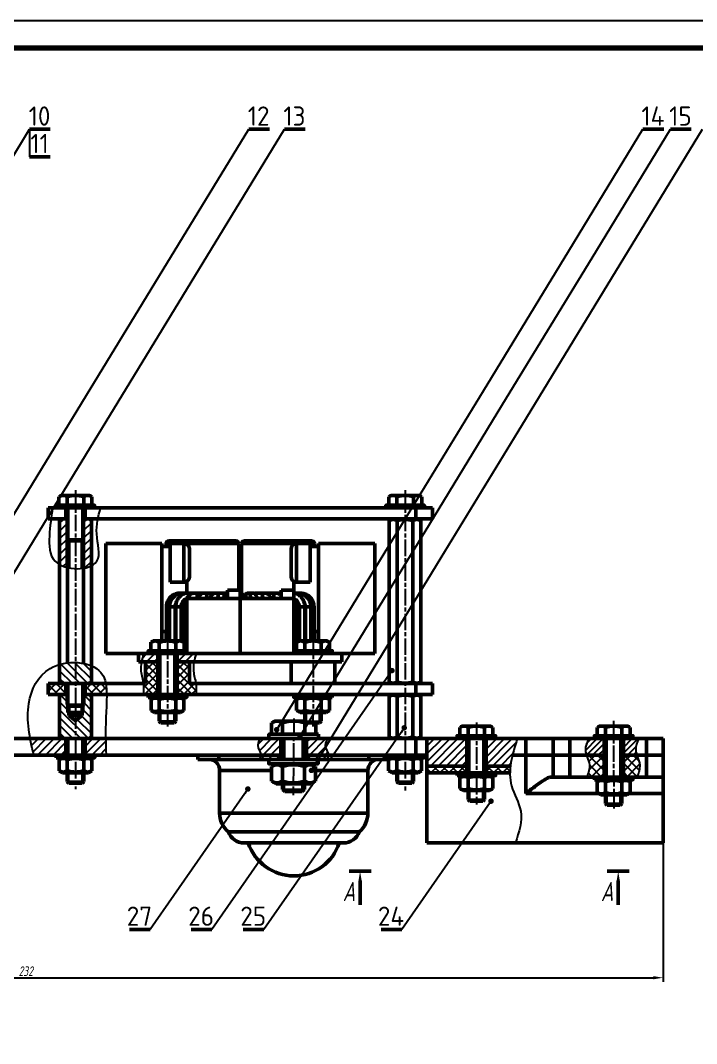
# Model space of a CAD drawing. Header units: millimetres. Extents: x -10 to 1179, y 16 to 857.
# Drawn here: x 321.8 to 568, y 484 to 856.6 of the extents above; entities that cross this region are included whole.
import ezdxf

# ---------------------------------------------------------------- set-up
doc = ezdxf.new("R2010")
doc.units = ezdxf.units.MM
doc.header["$LTSCALE"] = 0.25
doc.linetypes.add('ACAD_ISO08W100', pattern=[36, 24, -3, 6, -3])
for name, color, linetype, lineweight in [('Duong_dam', 1, 'Continuous', 50), ('Duong_manh', 5, 'Continuous', 25), ('Duong_tam', 110, 'ACAD_ISO08W100', 25), ('Khung_ten', 191, 'Continuous', 70)]:
    doc.layers.add(name, color=color, linetype=linetype, lineweight=lineweight)
doc.layers.add('Khung_bao', color=8, linetype='Continuous', lineweight=25, plot=False)
doc.styles.get("Standard").update_dxf_attribs({"font": 'tcvn+7284-2003i.ttf', "width": 0.76, "height": 3.5})
doc.styles.add('TCVN', font='tcvn+7284-2003i.ttf', dxfattribs={"height": 7})
doc.dimstyles.new('ISO-25-copy', dxfattribs={"dimtxt": 3.5, "dimasz": 3.5, "dimexe": 1.5, "dimexo": 0, "dimtad": 1, "dimtoh": 1, "dimtxsty": 'Standard', "dimcen": 5, "dimadec": 0, "dimazin": 0, "dimtfac": 1, "dimtmove": 0, "dimatfit": 3, "dimfxl": 1, "dimarcsym": 0})
pattern_1 = [(45, (1396.7345, -2222.835), (-1.4142136, 1.4142136), [])]
pattern_2 = [(135, (1396.7345, -2222.835), (-1.4142136, -1.4142136), [])]
pattern_3 = [(45, (1396.7345, -2222.835), (-1.6263456, 1.6263456), []), (135, (1396.7345, -2222.835), (-1.6263456, -1.6263456), [])]

# ---------------------------------------------------------------- blocks, each defined once
blk = doc.blocks.new('_Dot')
at = {"color": 0, "linetype": 'ByBlock', "lineweight": -2}
blk.add_line((-0.5, 0), (-1, 0), dxfattribs=at)
at = {"color": 0, "linetype": 'ByBlock', "const_width": 0.5}
blk.add_lwpolyline([(-0.25, 0, 1), (0.25, 0, 1)], format="xyb", close=True, dxfattribs=at)
blk = doc.blocks.new('*D145')
at = {"layer": 'Defpoints', "color": 0, "transparency": 16777216}
for p in [(91.66, 604.07), (555.84, 557.08), (555.84, 507.97)]:
    blk.add_point(p, dxfattribs=at)
at = {"layer": 'Duong_manh', "color": 0, "linetype": 'Continuous', "lineweight": -2, "transparency": 16777216}
for p, q in [((91.66, 604.07), (91.66, 506.47)), ((555.84, 557.08), (555.84, 506.47)), ((95.16, 507.97), (552.34, 507.97))]:
    blk.add_line(p, q, dxfattribs=at)
at = {"layer": 'Duong_manh', "color": 0, "transparency": 16777216}
for points in [[(95.16, 508.55), (95.16, 507.39), (91.66, 507.97)], [(552.34, 508.55), (552.34, 507.39), (555.84, 507.97)]]:
    blk.add_solid(points, dxfattribs=at)
at = {"layer": 'Duong_manh', "color": 0, "transparency": 16777216, "insert": (323.75, 510.35), "char_height": 3.5, "attachment_point": 5}
blk.add_mtext('{\\fTCVN 7284|b0|i1|c163|p34;232}', dxfattribs=at)

msp = doc.modelspace()

# ---------------------------------------------------------------- hatches: boundary and pattern name
at = {"layer": 'Duong_manh'}
h = msp.add_hatch(dxfattribs=at)
h.set_pattern_fill('_U', color=256, scale=2, angle=45, pattern_type=0)
h.set_pattern_definition(pattern_1)
edge = h.paths.add_edge_path()
edge.add_line((338.815, 667.655), (338.815, 675.077))
edge.add_line((338.815, 675.077), (336.075, 675.077))
edge.add_line((336.075, 675.077), (336.075, 658.455))
edge.add_spline(control_points=[(336.075, 658.455), (336.892, 657.997), (337.826, 657.643), (338.815, 657.393)], knot_values=[21.6562297, 21.6562297, 21.6562297, 21.6562297, 24.2328265, 24.2328265, 24.2328265, 24.2328265], degree=3, periodic=0)
edge.add_line((338.815, 657.393), (338.815, 667.655))
edge = h.paths.add_edge_path()
edge.add_spline(control_points=[(344.808, 657.129), (345.844, 657.301), (346.806, 657.593), (347.622, 658.005)], knot_values=[29.2846424, 29.2846424, 29.2846424, 29.2846424, 32.0323921, 32.0323921, 32.0323921, 32.0323921], degree=3, periodic=0)
edge.add_line((347.622, 658.005), (347.622, 675.077))
edge.add_line((347.622, 675.077), (344.808, 675.077))
edge.add_line((344.808, 675.077), (344.808, 667.655))
edge.add_line((344.808, 667.655), (344.808, 657.129))
h = msp.add_hatch(dxfattribs=at)
h.set_pattern_fill('_U', color=256, scale=2, angle=45, pattern_type=0)
h.set_pattern_definition(pattern_1)
edge = h.paths.add_edge_path()
edge.add_spline(control_points=[(385.037, 623.077), (385.223, 624.075), (385.487, 625.076), (385.751, 626.077)], knot_values=[0, 0, 0, 0, 3.023171, 3.023171, 3.023171, 3.023171], degree=3, periodic=0)
edge.add_line((385.751, 626.077), (378.854, 626.077))
edge.add_line((378.854, 626.077), (378.854, 623.077))
edge.add_line((378.854, 623.077), (385.037, 623.077))
edge = h.paths.add_edge_path()
edge.add_line((371.842, 626.077), (368.348, 626.077))
edge.add_line((368.348, 626.077), (366.619, 626.077))
edge.add_spline(control_points=[(366.619, 626.077), (366.355, 625.076), (366.092, 624.075), (365.905, 623.077)], knot_values=[0, 0, 0, 0, 3.023171, 3.023171, 3.023171, 3.023171], degree=3, periodic=0)
edge.add_line((365.905, 623.077), (371.842, 623.077))
edge.add_line((371.842, 623.077), (371.842, 626.077))
h = msp.add_hatch(dxfattribs=at)
h.set_pattern_fill('_U', color=256, scale=2, angle=135, pattern_type=0)
h.set_pattern_definition(pattern_2)
edge = h.paths.add_edge_path()
edge.add_spline(control_points=[(341.837, 622.781), (340.884, 622.807), (339.918, 622.762), (338.961, 622.647)], knot_values=[39.8229069, 39.8229069, 39.8229069, 39.8229069, 42.3508929, 42.3508929, 42.3508929, 42.3508929], degree=3, periodic=0)
edge.add_spline(control_points=[(338.961, 622.647), (337.98, 622.528), (337.01, 622.335), (336.075, 622.069)], knot_values=[37.2303195, 37.2303195, 37.2303195, 37.2303195, 39.8229069, 39.8229069, 39.8229069, 39.8229069], degree=3, periodic=0)
edge.add_line((336.075, 622.069), (336.075, 615.654))
edge.add_line((336.075, 615.654), (337.075, 615.077))
edge.add_line((337.075, 615.077), (341.839, 615.077))
edge.add_line((341.839, 615.077), (341.837, 622.781))
edge = h.paths.add_edge_path()
edge.add_spline(control_points=[(347.622, 621.607), (346.73, 621.987), (345.756, 622.275), (344.735, 622.471)], knot_values=[44.9731031, 44.9731031, 44.9731031, 44.9731031, 47.8390995, 47.8390995, 47.8390995, 47.8390995], degree=3, periodic=0)
edge.add_spline(control_points=[(344.735, 622.471), (343.8, 622.651), (342.826, 622.754), (341.837, 622.781)], knot_values=[42.3508929, 42.3508929, 42.3508929, 42.3508929, 44.9731031, 44.9731031, 44.9731031, 44.9731031], degree=3, periodic=0)
edge.add_line((341.837, 622.781), (341.839, 615.077))
edge.add_line((341.839, 615.077), (345.345, 615.077))
edge.add_line((345.345, 615.077), (346.622, 615.077))
edge.add_line((346.622, 615.077), (347.622, 615.654))
edge.add_line((347.622, 615.654), (347.622, 621.607))
h.paths.add_polyline_path([(347.622, 610.5), (346.622, 611.077), (344.824, 611.077), (344.824, 607.492), (344.824, 604.597), (344.247, 604.597), (344.247, 603.473), (341.842, 601.583), (341.843, 595.077), (346.622, 595.077), (347.622, 595.654)])
h.paths.add_polyline_path([(341.842, 601.583), (339.431, 603.473), (339.431, 603.473), (339.431, 604.597), (338.83, 604.597), (338.83, 607.492), (338.831, 607.491), (338.831, 611.077), (337.075, 611.077), (336.075, 610.5), (336.075, 595.654), (337.075, 595.077), (341.843, 595.077)])
h.paths.add_polyline_path([(339.431, 606.917), (338.83, 607.492), (338.83, 604.597), (339.431, 604.597)], flags=17)
h.paths.add_polyline_path([(344.823, 607.491), (344.247, 606.915), (344.247, 604.597), (344.824, 604.597)], flags=17)
h = msp.add_hatch(dxfattribs=at)
h.set_pattern_fill('_U', color=256, scale=2, angle=45, double=1, pattern_type=0)
h.set_pattern_definition([(45, (1396.7345, -2222.835), (-1.4142136, 1.4142136), []), (135, (1396.7345, -2222.835), (-1.4142136, -1.4142136), [])])
edge = h.paths.add_edge_path()
edge.add_line((383.348, 623.077), (378.854, 623.077))
edge.add_line((378.854, 623.077), (378.854, 611.077))
edge.add_line((378.854, 611.077), (382.353, 611.077))
edge.add_line((382.353, 611.077), (385.688, 611.077))
edge.add_spline(control_points=[(385.688, 611.077), (385.772, 612.416), (385.855, 613.756), (385.688, 615.077)], knot_values=[0, 0, 0, 0, 4, 4, 4, 4], degree=3, periodic=0)
edge.add_line((385.688, 615.077), (383.348, 615.077))
edge.add_line((383.348, 615.077), (383.348, 623.077))
edge = h.paths.add_edge_path()
edge.add_line((371.842, 623.077), (367.348, 623.077))
edge.add_line((367.348, 623.077), (367.348, 615.077))
edge.add_line((367.348, 615.077), (366.557, 615.077))
edge.add_spline(control_points=[(366.557, 615.077), (366.723, 613.756), (366.64, 612.416), (366.557, 611.077)], knot_values=[0, 0, 0, 0, 4, 4, 4, 4], degree=3, periodic=0)
edge.add_line((366.557, 611.077), (371.842, 611.077))
edge.add_line((371.842, 611.077), (371.842, 623.077))
h = msp.add_hatch(dxfattribs=at)
h.set_pattern_fill('_U', color=256, scale=2.3, angle=45, double=1, pattern_type=0)
h.set_pattern_definition(pattern_3)
edge = h.paths.add_edge_path()
edge.add_spline(control_points=[(353.23, 611.077), (353.22, 612.474), (353.128, 613.826), (352.877, 615.077)], knot_values=[57.1533282, 57.1533282, 57.1533282, 57.1533282, 61.0552885, 61.0552885, 61.0552885, 61.0552885], degree=3, periodic=0)
edge.add_line((352.877, 615.077), (345.345, 615.077))
edge.add_line((345.345, 615.077), (345.345, 611.077))
edge.add_line((345.345, 611.077), (353.23, 611.077))
h.paths.add_polyline_path([(331.848, 615.077), (331.848, 611.077), (338.333, 611.077), (338.333, 615.077)])
h = msp.add_hatch(dxfattribs=at)
h.set_pattern_fill('_U', color=256, scale=2, angle=45, pattern_type=0)
h.set_pattern_definition(pattern_1)
edge = h.paths.add_edge_path()
edge.add_line((338.337, 595.077), (325.367, 595.077))
edge.add_spline(control_points=[(325.367, 595.077), (325.738, 593.074), (326.191, 591.076), (326.643, 589.077)], knot_values=[0, 0, 0, 0, 6.0601377, 6.0601377, 6.0601377, 6.0601377], degree=3, periodic=0)
edge.add_line((326.643, 589.077), (338.337, 589.077))
edge.add_line((338.337, 589.077), (338.337, 595.077))
edge = h.paths.add_edge_path()
edge.add_line((345.349, 595.077), (345.349, 589.077))
edge.add_line((345.349, 589.077), (348.844, 589.077))
edge.add_line((348.844, 589.077), (352.978, 589.077))
edge.add_spline(control_points=[(352.978, 589.077), (352.921, 591.064), (352.864, 593.051), (352.833, 595.077)], knot_values=[76.3140901, 76.3140901, 76.3140901, 76.3140901, 82.5253909, 82.5253909, 82.5253909, 82.5253909], degree=3, periodic=0)
edge.add_line((352.833, 595.077), (345.349, 595.077))
h = msp.add_hatch(dxfattribs=at)
h.set_pattern_fill('_U', color=256, scale=2, angle=45, pattern_type=0)
h.set_pattern_definition(pattern_1)
edge = h.paths.add_edge_path()
edge.add_spline(control_points=[(433.95, 589.077), (433.993, 589.936), (432.205, 591.863), (433.073, 593.939), (433.549, 595.077)], knot_values=[0, 0, 0, 0, 2.8254718, 6.2530672, 6.2530672, 6.2530672, 6.2530672], degree=3, periodic=0)
edge.add_line((433.549, 595.077), (426.022, 595.077))
edge.add_line((426.022, 595.077), (426.022, 589.077))
edge.add_line((426.022, 589.077), (433.95, 589.077))
edge = h.paths.add_edge_path()
edge.add_line((416.663, 595.077), (412.715, 595.077))
edge.add_line((412.715, 595.077), (408.965, 595.077))
edge.add_spline(control_points=[(408.965, 595.077), (408.489, 593.939), (407.621, 591.863), (409.409, 589.936), (409.366, 589.077)], knot_values=[0, 0, 0, 0, 3.4275954, 6.2530672, 6.2530672, 6.2530672, 6.2530672], degree=3, periodic=0)
edge.add_line((409.366, 589.077), (416.663, 589.077))
edge.add_line((416.663, 589.077), (416.663, 595.077))
h = msp.add_hatch(dxfattribs=at)
h.set_pattern_fill('_U', color=256, scale=2, angle=45, pattern_type=0)
h.set_pattern_definition(pattern_1)
edge = h.paths.add_edge_path()
edge.add_spline(control_points=[(501.018, 589.077), (501.502, 591.067), (502.12, 593.072), (502.737, 595.077)], knot_values=[0, 0, 0, 0, 5.9312232, 5.9312232, 5.9312232, 5.9312232], degree=3, periodic=0)
edge.add_line((502.737, 595.077), (491.362, 595.077))
edge.add_line((491.362, 595.077), (491.362, 585.077))
edge.add_line((491.362, 585.077), (500.26, 585.077))
edge.add_spline(control_points=[(500.26, 585.077), (500.425, 586.401), (500.691, 587.735), (501.018, 589.077)], knot_values=[5.9312232, 5.9312232, 5.9312232, 5.9312232, 9.9291696, 9.9291696, 9.9291696, 9.9291696], degree=3, periodic=0)
h.paths.add_polyline_path([(484.322, 595.077), (469.848, 595.077), (469.848, 589.077), (469.847, 585.077), (484.322, 585.077)])
h = msp.add_hatch(dxfattribs=at)
h.set_pattern_fill('_U', color=256, scale=1.5, angle=45, pattern_type=0)
h.set_pattern_definition([(45, (1396.7345, -2207.835), (-1.0606602, 1.0606602), [])])
edge = h.paths.add_edge_path()
edge.add_spline(control_points=[(528.7, 595.077), (528.104, 593.712), (527.231, 591.712), (527.748, 589.712), (527.957, 589.077)], knot_values=[0, 0, 0, 0, 4.2512102, 6.2279192, 6.2279192, 6.2279192, 6.2279192], degree=3, periodic=0)
edge.add_line((527.957, 589.077), (534.322, 589.077))
edge.add_line((534.322, 589.077), (534.322, 595.077))
edge.add_line((534.322, 595.077), (531.353, 595.077))
edge.add_line((531.353, 595.077), (528.7, 595.077))
edge = h.paths.add_edge_path()
edge.add_line((541.363, 589.077), (546.269, 589.077))
edge.add_spline(control_points=[(546.269, 589.077), (546.059, 589.712), (545.543, 591.712), (546.416, 593.712), (547.011, 595.077)], knot_values=[0, 0, 0, 0, 1.976709, 6.2279192, 6.2279192, 6.2279192, 6.2279192], degree=3, periodic=0)
edge.add_line((547.011, 595.077), (541.363, 595.077))
edge.add_line((541.363, 595.077), (541.363, 589.077))
h = msp.add_hatch(dxfattribs=at)
h.set_pattern_fill('_U', color=256, scale=2, angle=135, pattern_type=0)
h.set_pattern_definition(pattern_2)
edge = h.paths.add_edge_path()
edge.add_line((426.022, 589.077), (426.022, 587.477))
edge.add_line((426.022, 587.477), (429.117, 587.477))
edge.add_line((429.117, 587.477), (433.206, 587.477))
edge.add_spline(control_points=[(433.206, 587.477), (433.565, 588.009), (433.923, 588.541), (433.95, 589.077)], knot_values=[0, 0, 0, 0, 1.7646832, 1.7646832, 1.7646832, 1.7646832], degree=3, periodic=0)
edge.add_line((433.95, 589.077), (426.022, 589.077))
edge = h.paths.add_edge_path()
edge.add_spline(control_points=[(409.366, 589.077), (409.339, 588.541), (408.98, 588.009), (408.622, 587.477)], knot_values=[0, 0, 0, 0, 1.7646832, 1.7646832, 1.7646832, 1.7646832], degree=3, periodic=0)
edge.add_line((408.622, 587.477), (416.663, 587.477))
edge.add_line((416.663, 587.477), (416.663, 589.077))
edge.add_line((416.663, 589.077), (409.366, 589.077))
h = msp.add_hatch(dxfattribs=at)
h.set_pattern_fill('_U', color=256, scale=2.3, angle=45, double=1, pattern_type=0)
h.set_pattern_definition([(45, (1396.7345, -2207.835), (-1.6263456, 1.6263456), []), (135, (1396.7345, -2207.835), (-1.6263456, -1.6263456), [])])
edge = h.paths.add_edge_path()
edge.add_line((534.322, 589.077), (527.957, 589.077))
edge.add_spline(control_points=[(527.957, 589.077), (528.345, 587.905), (529.571, 585.26), (528.611, 582.572), (528.078, 581.077)], knot_values=[6.2279192, 6.2279192, 6.2279192, 6.2279192, 9.8726197, 14.4386834, 14.4386834, 14.4386834, 14.4386834], degree=3, periodic=0)
edge.add_line((528.078, 581.077), (534.322, 581.077))
edge.add_line((534.322, 581.077), (534.322, 589.077))
edge = h.paths.add_edge_path()
edge.add_line((541.363, 581.077), (544.332, 581.077))
edge.add_line((544.332, 581.077), (546.389, 581.077))
edge.add_spline(control_points=[(546.389, 581.077), (546.923, 582.572), (547.882, 585.26), (546.656, 587.905), (546.269, 589.077)], knot_values=[6.2279192, 6.2279192, 6.2279192, 6.2279192, 10.7939829, 14.4386834, 14.4386834, 14.4386834, 14.4386834], degree=3, periodic=0)
edge.add_line((546.269, 589.077), (541.363, 589.077))
edge.add_line((541.363, 589.077), (541.363, 581.077))
h = msp.add_hatch(dxfattribs=at)
h.set_pattern_fill('_U', color=256, scale=2.3, angle=45, double=1, pattern_type=0)
h.set_pattern_definition(pattern_3)
edge = h.paths.add_edge_path()
edge.add_spline(control_points=[(500.079, 582.577), (500.092, 583.405), (500.156, 584.239), (500.26, 585.077)], knot_values=[9.9291696, 9.9291696, 9.9291696, 9.9291696, 12.4608147, 12.4608147, 12.4608147, 12.4608147], degree=3, periodic=0)
edge.add_line((500.26, 585.077), (491.362, 585.077))
edge.add_line((491.362, 585.077), (491.362, 582.577))
edge.add_line((491.362, 582.577), (500.079, 582.577))
h.paths.add_polyline_path([(484.322, 585.077), (469.842, 585.077), (469.842, 582.577), (484.322, 582.577)])

# ---------------------------------------------------------------- linework, layer by layer
at = {"layer": 'Duong_dam'}
for p, q in [((332.675, 817.025), (325.123, 817.025)), ((412.467, 817.025), (404.915, 817.025)), ((425.496, 817.025), (417.944, 817.025)), ((556.051, 817.025), (548.499, 817.025)), ((566.078, 817.025), (558.526, 817.025)), ((332.675, 807.025), (325.123, 807.025)), ((335.809, 683.165), (336.616, 683.631)), ((335.809, 683.165), (335.809, 680.077)), ((336.616, 683.631), (347.035, 683.631)), ((338.816, 683.165), (338.816, 680.077)), ((344.835, 683.165), (344.835, 680.077)), ((347.842, 683.165), (347.035, 683.631)), ((347.842, 683.165), (347.842, 680.077)), ((455.906, 683.165), (456.714, 683.631)), ((455.906, 683.165), (455.906, 680.077)), ((456.714, 683.631), (467.132, 683.631)), ((458.914, 683.165), (458.914, 680.077)), ((464.932, 683.165), (464.932, 680.077)), ((467.94, 683.165), (467.132, 683.631)), ((467.94, 683.165), (467.94, 680.077)), ((471.848, 679.077), (331.848, 679.077)), ((331.848, 675.077), (331.848, 679.077)), ((347.842, 680.077), (335.809, 680.077)), ((338.317, 679.077), (338.317, 675.077)), ((338.815, 667.655), (338.815, 679.077)), ((344.808, 667.655), (344.808, 679.077)), ((345.329, 679.077), (345.329, 675.077)), ((467.94, 680.077), (455.906, 680.077)), ((465.848, 675.077), (465.848, 679.077)), ((471.848, 675.077), (471.848, 679.077)), ((338.815, 675.077), (331.848, 675.077)), ((336.075, 674.5), (337.075, 675.077)), ((336.075, 674.5), (336.075, 615.654)), ((471.848, 675.077), (344.808, 675.077)), ((346.622, 675.077), (347.622, 674.5)), ((347.622, 674.5), (347.622, 615.654)), ((457.075, 675.077), (456.062, 674.492)), ((456.075, 674.5), (456.075, 615.654)), ((459.461, 675.077), (458.961, 674.5)), ((458.961, 674.5), (458.961, 615.654)), ((464.735, 674.5), (464.735, 615.654)), ((467.634, 674.492), (466.622, 675.077)), ((467.622, 674.5), (467.622, 615.654)), ((339.415, 667.077), (338.815, 667.655)), ((338.815, 667.655), (338.815, 657.393)), ((344.231, 667.077), (339.415, 667.077)), ((339.415, 667.077), (339.415, 657.256)), ((344.231, 667.077), (344.808, 667.655)), ((344.231, 667.077), (344.231, 657.047)), ((344.808, 667.655), (344.808, 657.129)), ((400.348, 667.077), (375.848, 667.077)), ((403.348, 667.077), (427.848, 667.077)), ((373.348, 666.077), (352.848, 666.077)), ((352.848, 666.077), (352.848, 626.077)), ((373.348, 666.077), (373.348, 630.631)), ((373.348, 665.077), (376.348, 665.077)), ((374.848, 666.077), (374.848, 665.077)), ((374.848, 666.077), (401.348, 666.077)), ((376.348, 666.077), (376.348, 652.077)), ((381.348, 666.077), (381.348, 652.077)), ((383.348, 654.077), (383.348, 664.077)), ((401.348, 649.077), (401.348, 666.077)), ((402.348, 666.077), (402.348, 647.943)), ((428.848, 666.077), (402.348, 666.077)), ((420.348, 654.077), (420.348, 664.077)), ((422.348, 666.077), (422.348, 652.077)), ((427.348, 666.077), (427.348, 652.077)), ((430.348, 665.077), (427.348, 665.077)), ((428.848, 665.077), (428.848, 666.077)), ((430.348, 666.077), (430.348, 630.631)), ((430.348, 666.077), (450.848, 666.077)), ((450.848, 666.077), (450.848, 626.077)), ((338.961, 657.357), (338.961, 622.647)), ((344.735, 657.117), (344.735, 622.471)), ((376.348, 652.077), (382.348, 652.077)), ((382.348, 652.077), (382.348, 648.077)), ((397.248, 649.077), (397.248, 646.077)), ((397.248, 649.077), (401.848, 649.077)), ((401.848, 649.077), (401.848, 626.077)), ((416.748, 649.077), (416.748, 646.077)), ((416.748, 649.077), (421.348, 649.077)), ((421.348, 652.077), (421.348, 626.077)), ((427.348, 652.077), (421.348, 652.077)), ((396.154, 648.077), (379.969, 648.077)), ((382.348, 646.077), (382.348, 626.077)), ((382.348, 646.077), (421.348, 646.077)), ((396.73, 647.939), (396.154, 648.077)), ((402.848, 646.077), (402.848, 647.077)), ((406.422, 648.077), (404.759, 648.077)), ((407.542, 648.077), (406.927, 647.952)), ((416.748, 648.077), (407.542, 648.077)), ((423.728, 648.077), (421.348, 648.077)), ((374.991, 643.077), (374.991, 630.631)), ((382.348, 643.077), (374.991, 643.077)), ((376.121, 643.077), (376.121, 630.631)), ((378.121, 630.631), (378.121, 643.077)), ((378.331, 643.077), (378.331, 630.631)), ((380.331, 630.631), (380.331, 643.077)), ((381.526, 643.077), (381.526, 627.077)), ((421.348, 643.077), (425.574, 643.077)), ((422.17, 627.077), (422.17, 643.077)), ((423.365, 643.077), (423.365, 630.631)), ((425.365, 630.631), (425.365, 643.077)), ((425.576, 643.077), (425.576, 630.631)), ((425.576, 643.077), (428.706, 643.077)), ((427.576, 630.631), (427.576, 643.077)), ((428.706, 630.631), (428.706, 643.077)), ((374.991, 634.077), (373.348, 634.077)), ((374.848, 634.077), (374.848, 630.631)), ((428.706, 634.077), (430.348, 634.077)), ((428.848, 630.631), (428.848, 634.077)), ((369.331, 630.165), (370.139, 630.631)), ((369.331, 630.165), (369.331, 627.077)), ((370.139, 630.631), (380.557, 630.631)), ((372.339, 630.165), (372.339, 627.077)), ((378.357, 630.165), (378.357, 627.077)), ((381.365, 630.165), (380.557, 630.631)), ((381.365, 630.165), (381.365, 627.077)), ((422.331, 630.165), (423.139, 630.631)), ((422.331, 630.165), (422.331, 627.077)), ((433.557, 630.631), (423.139, 630.631)), ((425.339, 630.165), (425.339, 627.077)), ((431.357, 630.165), (431.357, 627.077)), ((434.365, 630.165), (433.557, 630.631)), ((434.365, 630.165), (434.365, 627.077)), ((352.848, 626.077), (450.848, 626.077)), ((364.848, 623.077), (364.848, 626.077)), ((381.365, 627.077), (369.331, 627.077)), ((371.842, 626.077), (371.842, 611.077)), ((372.34, 611.077), (372.34, 626.077)), ((378.357, 611.077), (378.357, 626.077)), ((378.854, 626.077), (378.854, 611.077)), ((422.331, 627.077), (434.365, 627.077)), ((438.848, 623.077), (438.848, 626.077)), ((364.848, 623.077), (371.842, 623.077)), ((367.348, 623.077), (367.348, 615.077)), ((378.854, 623.077), (438.848, 623.077)), ((383.348, 615.077), (383.348, 623.077)), ((420.348, 623.077), (420.348, 615.077)), ((436.348, 615.077), (436.348, 623.077)), ((331.848, 615.077), (331.848, 611.077)), ((331.848, 615.077), (367.348, 615.077)), ((337.075, 615.077), (336.075, 615.654)), ((338.333, 615.077), (338.333, 611.077)), ((345.345, 615.077), (338.333, 615.077)), ((338.831, 607.491), (338.831, 615.077)), ((344.824, 607.492), (344.824, 615.077)), ((345.345, 615.077), (345.345, 611.077)), ((347.622, 615.654), (346.622, 615.077)), ((383.348, 615.077), (471.848, 615.077)), ((456.062, 615.661), (457.075, 615.077)), ((459.461, 615.077), (458.961, 615.654)), ((465.848, 615.077), (465.848, 611.077)), ((466.622, 615.077), (467.634, 615.661)), ((471.848, 615.077), (471.848, 611.077)), ((339.435, 606.914), (338.831, 607.491)), ((344.247, 606.915), (344.824, 607.492)), ((369.361, 609.351), (370.619, 610.077)), ((369.361, 605.357), (369.361, 609.351)), ((370.619, 610.077), (380.086, 610.077)), ((372.357, 609.351), (372.357, 605.357)), ((378.348, 609.351), (378.348, 605.357)), ((381.344, 609.351), (380.086, 610.077)), ((381.344, 605.357), (381.344, 609.351)), ((422.352, 609.351), (423.61, 610.077)), ((422.352, 605.357), (422.352, 609.351)), ((433.077, 610.077), (423.61, 610.077)), ((425.348, 609.351), (425.348, 605.357)), ((431.339, 609.351), (431.339, 605.357)), ((434.335, 609.351), (433.077, 610.077)), ((434.335, 605.357), (434.335, 609.351)), ((338.83, 604.597), (344.824, 604.597)), ((339.431, 606.915), (344.247, 606.915)), ((339.431, 606.915), (339.431, 603.473)), ((344.247, 606.915), (344.247, 603.473)), ((369.361, 605.357), (369.716, 605.152)), ((369.361, 605.357), (370.619, 604.63)), ((370.619, 604.63), (380.086, 604.63)), ((372.341, 604.63), (372.341, 601.441)), ((378.364, 604.63), (378.364, 601.441)), ((381.344, 605.357), (380.086, 604.63)), ((422.352, 605.357), (423.61, 604.63)), ((433.077, 604.63), (423.61, 604.63)), ((425.332, 604.63), (425.332, 601.441)), ((431.355, 604.63), (431.355, 601.441)), ((434.335, 605.357), (433.077, 604.63)), ((434.335, 605.357), (433.98, 605.152)), ((339.431, 603.473), (344.247, 603.473)), ((339.431, 603.473), (341.842, 601.583)), ((341.842, 601.583), (344.247, 603.473)), ((372.341, 601.441), (372.948, 600.835)), ((372.948, 600.835), (377.758, 600.835)), ((377.758, 600.835), (378.364, 601.441)), ((413.262, 600.799), (414.339, 601.421)), ((413.262, 600.799), (413.262, 596.677)), ((414.339, 601.421), (425.352, 601.421)), ((417.276, 600.799), (417.276, 596.677)), ((425.308, 600.799), (425.308, 596.677)), ((425.939, 600.835), (425.332, 601.441)), ((430.749, 600.835), (425.939, 600.835)), ((429.322, 600.799), (429.26, 600.835)), ((429.322, 600.799), (429.322, 596.677)), ((431.355, 601.441), (430.749, 600.835)), ((429.322, 596.677), (413.262, 596.677)), ((481.817, 599.165), (482.624, 599.631)), ((481.817, 599.165), (481.817, 596.077)), ((482.624, 599.631), (493.043, 599.631)), ((484.825, 599.165), (484.825, 596.077)), ((490.843, 599.165), (490.843, 596.077)), ((493.85, 599.165), (493.043, 599.631)), ((493.85, 599.165), (493.85, 596.077)), ((531.817, 599.165), (532.624, 599.631)), ((531.817, 599.165), (531.817, 596.077)), ((532.624, 599.631), (543.043, 599.631)), ((534.824, 599.165), (534.824, 596.077)), ((540.843, 599.165), (540.843, 596.077)), ((543.85, 599.165), (543.043, 599.631)), ((543.85, 599.165), (543.85, 596.077)), ((338.337, 595.077), (338.337, 589.077)), ((338.835, 589.077), (338.835, 595.077)), ((344.852, 589.077), (344.852, 595.077)), ((345.349, 595.077), (345.349, 589.077)), ((416.663, 595.077), (416.663, 587.477)), ((417.328, 587.477), (417.328, 595.077)), ((425.327, 587.477), (425.327, 595.077)), ((426.022, 595.077), (426.022, 587.477)), ((555.848, 595.077), (469.848, 595.077)), ((469.848, 589.077), (469.848, 595.077)), ((481.352, 595.077), (494.332, 595.077)), ((493.85, 596.077), (481.817, 596.077)), ((484.322, 595.077), (484.322, 582.577)), ((484.822, 582.577), (484.822, 595.077)), ((490.839, 582.577), (490.839, 595.077)), ((491.362, 595.077), (491.362, 582.577)), ((505.848, 589.077), (505.848, 595.077)), ((515.848, 589.077), (515.848, 595.077)), ((521.848, 589.077), (521.848, 595.077)), ((543.85, 596.077), (531.817, 596.077)), ((534.322, 595.077), (534.322, 581.077)), ((534.822, 581.077), (534.822, 595.077)), ((540.84, 581.077), (540.84, 595.077)), ((541.363, 595.077), (541.363, 581.077)), ((549.848, 589.077), (549.848, 595.077)), ((555.848, 589.077), (555.848, 595.077)), ((469.842, 557.077), (469.842, 589.077)), ((469.848, 589.077), (469.842, 589.077)), ((534.322, 589.077), (501.018, 589.077)), ((505.842, 575.077), (505.842, 589.077)), ((515.842, 581.077), (515.842, 589.077)), ((521.842, 581.077), (521.842, 589.077)), ((555.848, 589.077), (541.363, 589.077)), ((549.842, 581.077), (549.842, 589.077)), ((555.842, 557.077), (555.842, 589.077)), ((335.853, 587.351), (337.111, 588.077)), ((335.853, 583.357), (335.853, 587.351)), ((337.111, 588.077), (346.578, 588.077)), ((338.849, 587.351), (338.849, 583.357)), ((344.84, 587.351), (344.84, 583.357)), ((347.836, 587.351), (346.578, 588.077)), ((347.836, 583.357), (347.836, 587.351)), ((413.057, 587.477), (412.459, 587.477)), ((413.224, 584.908), (414.903, 585.877)), ((427.538, 585.877), (414.903, 585.877)), ((429.217, 584.908), (427.538, 585.877)), ((429.117, 587.477), (429.713, 587.477)), ((455.883, 587.351), (457.141, 588.077)), ((455.883, 583.357), (455.883, 587.351)), ((457.141, 588.077), (466.608, 588.077)), ((458.879, 587.351), (458.879, 583.357)), ((464.87, 587.351), (464.87, 583.357)), ((467.866, 587.351), (466.608, 588.077)), ((467.866, 583.357), (467.866, 587.351)), ((469.847, 585.077), (484.322, 585.077)), ((491.362, 585.077), (500.26, 585.077)), ((335.853, 583.357), (336.208, 583.152)), ((335.853, 583.357), (337.111, 582.63)), ((337.111, 582.63), (346.578, 582.63)), ((338.833, 582.63), (338.833, 579.441)), ((344.856, 582.63), (344.856, 579.441)), ((347.836, 583.357), (346.578, 582.63)), ((413.224, 579.577), (413.224, 584.908)), ((417.222, 584.908), (417.222, 579.577)), ((425.219, 584.908), (425.219, 579.577)), ((429.217, 579.577), (429.217, 584.908)), ((455.883, 583.357), (456.238, 583.152)), ((455.883, 583.357), (457.141, 582.63)), ((457.141, 582.63), (466.608, 582.63)), ((458.863, 582.63), (458.863, 579.441)), ((464.886, 582.63), (464.886, 579.441)), ((467.866, 583.357), (466.608, 582.63)), ((500.079, 582.577), (469.842, 582.577)), ((481.847, 580.851), (483.105, 581.577)), ((483.105, 581.577), (492.571, 581.577)), ((493.829, 580.851), (492.571, 581.577)), ((338.833, 579.441), (339.439, 578.835)), ((339.439, 578.835), (344.249, 578.835)), ((344.249, 578.835), (344.856, 579.441)), ((413.224, 579.577), (413.698, 579.303)), ((413.224, 579.577), (414.903, 578.608)), ((414.903, 578.608), (427.538, 578.608)), ((417.201, 578.608), (417.201, 576.55)), ((425.24, 578.608), (425.24, 576.529)), ((429.217, 579.577), (427.538, 578.608)), ((458.863, 579.441), (459.47, 578.835)), ((459.47, 578.835), (464.279, 578.835)), ((464.279, 578.835), (464.886, 579.441)), ((481.847, 576.857), (481.847, 580.851)), ((484.843, 580.851), (484.843, 576.857)), ((490.834, 580.851), (490.834, 576.857)), ((493.829, 576.857), (493.829, 580.851)), ((515.008, 581.077), (555.842, 581.077)), ((531.353, 581.077), (544.332, 581.077)), ((531.851, 579.351), (533.109, 580.077)), ((531.851, 575.357), (531.851, 579.351)), ((533.109, 580.077), (542.576, 580.077)), ((534.847, 579.351), (534.847, 575.357)), ((540.838, 579.351), (540.838, 575.357)), ((543.834, 579.351), (542.576, 580.077)), ((543.834, 575.357), (543.834, 579.351)), ((417.201, 576.55), (418.031, 575.74)), ((418.031, 575.74), (424.451, 575.74)), ((424.451, 575.74), (425.26, 576.55)), ((481.847, 576.857), (482.202, 576.652)), ((481.847, 576.857), (483.105, 576.13)), ((483.105, 576.13), (492.571, 576.13)), ((484.827, 576.13), (484.827, 572.941)), ((490.85, 576.13), (490.85, 572.941)), ((493.829, 576.857), (492.571, 576.13)), ((532.336, 575.077), (505.842, 575.077)), ((531.851, 575.357), (532.206, 575.152)), ((531.851, 575.357), (533.109, 574.63)), ((533.109, 574.63), (542.576, 574.63)), ((534.831, 574.63), (534.831, 571.441)), ((540.854, 574.63), (540.854, 571.441)), ((543.834, 575.357), (542.576, 574.63)), ((555.842, 575.077), (543.349, 575.077)), ((484.827, 572.941), (485.433, 572.335)), ((485.433, 572.335), (490.243, 572.335)), ((490.243, 572.335), (490.85, 572.941)), ((534.831, 571.441), (535.437, 570.835)), ((535.437, 570.835), (540.247, 570.835)), ((540.247, 570.835), (540.854, 571.441)), ((555.842, 557.077), (469.842, 557.077)), ((441.49, 546.767), (449.49, 546.767)), ((535.498, 546.767), (543.498, 546.767)), ((445.49, 541.736), (445.49, 543.267)), ((445.49, 534.471), (445.49, 541.736)), ((539.498, 541.736), (539.498, 543.267)), ((539.498, 534.471), (539.498, 541.736)), ((369.038, 525.582), (361.486, 525.582)), ((391.493, 525.582), (383.941, 525.582)), ((410.482, 525.582), (402.93, 525.582)), ((460.668, 525.582), (453.116, 525.582))]:
    msp.add_line(p, q, dxfattribs=at)
at = {"layer": 'Duong_dam', "linetype": 'Continuous'}
for p, q in [((331.848, 611.077), (338.831, 611.077)), ((336.075, 610.5), (337.075, 611.077)), ((336.075, 595.654), (336.075, 610.5)), ((344.824, 611.077), (471.848, 611.077)), ((346.622, 611.077), (347.622, 610.5)), ((347.622, 595.654), (347.622, 610.5)), ((457.075, 611.077), (456.062, 610.492)), ((456.075, 610.5), (456.075, 595.654)), ((459.461, 611.077), (458.961, 610.5)), ((458.961, 610.5), (458.961, 595.654)), ((464.235, 611.077), (464.735, 610.5)), ((464.735, 610.5), (464.735, 595.654)), ((467.634, 610.492), (466.622, 611.077)), ((467.622, 610.5), (467.622, 595.654)), ((337.075, 595.077), (336.075, 595.654)), ((347.622, 595.654), (346.622, 595.077)), ((456.062, 595.661), (457.075, 595.077)), ((459.461, 595.077), (458.961, 595.654)), ((464.235, 595.077), (464.735, 595.654)), ((465.848, 589.077), (465.848, 595.077)), ((466.622, 595.077), (467.634, 595.661)), ((469.848, 589.077), (469.848, 595.077)), ((416.663, 589.077), (255.228, 589.077)), ((386.342, 589.077), (386.342, 587.477)), ((394.021, 589.077), (394.021, 587.477)), ((469.848, 589.077), (426.022, 589.077)), ((448.664, 589.077), (448.664, 587.477)), ((456.102, 587.477), (386.342, 587.477)), ((394.342, 583.477), (394.342, 567.959)), ((394.342, 583.477), (413.224, 583.477)), ((429.217, 583.477), (448.342, 583.477)), ((448.342, 567.959), (448.342, 583.477)), ((448.342, 567.959), (394.342, 567.959)), ((397.542, 561.077), (445.142, 561.077)), ((403.199, 557.077), (439.486, 557.077))]:
    msp.add_line(p, q, dxfattribs=at)
at = {"layer": 'Duong_dam'}
for points in [[(334.826, 679.077), (348.826, 679.077), (348.826, 680.077), (334.826, 680.077)], [(454.923, 679.077), (468.923, 679.077), (468.923, 680.077), (454.923, 680.077)], [(368.348, 626.077), (382.348, 626.077), (382.348, 627.077), (368.348, 627.077)], [(435.348, 626.077), (421.348, 626.077), (421.348, 627.077), (435.348, 627.077)], [(368.353, 610.077), (382.353, 610.077), (382.353, 611.077), (368.353, 611.077)], [(435.344, 610.077), (421.344, 610.077), (421.344, 611.077), (435.344, 611.077)], [(430.292, 596.677), (430.292, 595.077), (412.292, 595.077), (412.292, 596.677)], [(480.834, 595.077), (494.834, 595.077), (494.834, 596.077), (480.834, 596.077)], [(530.833, 595.077), (544.833, 595.077), (544.833, 596.077), (530.833, 596.077)], [(334.844, 588.077), (348.844, 588.077), (348.844, 589.077), (334.844, 589.077)], [(454.874, 588.077), (468.874, 588.077), (468.874, 589.077), (454.874, 589.077)], [(430.22, 587.477), (430.22, 585.877), (412.22, 585.877), (412.22, 587.477)], [(480.838, 581.577), (494.838, 581.577), (494.838, 582.577), (480.838, 582.577)], [(530.842, 580.077), (544.842, 580.077), (544.842, 581.077), (530.842, 581.077)]]:
    msp.add_lwpolyline(points, close=True, dxfattribs=at)
at = {"layer": 'Duong_dam', "flags": 128}
for points in [[(382.796, 648.077), (382.987, 648.001), (383.149, 647.784), (383.257, 647.46), (383.293, 647.179)], [(385.499, 648.077), (385.755, 648.001), (385.972, 647.784), (386.117, 647.46), (386.168, 647.077), (386.117, 646.694), (385.972, 646.37), (385.755, 646.153), (385.499, 646.077)], [(388.917, 648.077), (389.226, 648.001), (389.489, 647.784), (389.664, 647.46), (389.726, 647.077), (389.664, 646.694), (389.489, 646.37), (389.226, 646.153), (388.917, 646.077)], [(396.154, 648.077), (396.503, 648.001), (396.669, 647.903)], [(407.02, 647.897), (407.193, 648.001), (407.542, 648.077)], [(414.779, 646.077), (414.47, 646.153), (414.207, 646.37), (414.032, 646.694), (413.97, 647.077), (414.032, 647.46), (414.207, 647.784), (414.47, 648.001), (414.779, 648.077), (414.78, 648.077)], [(422.526, 647.685), (422.553, 647.784), (422.653, 648.001), (422.771, 648.077), (422.772, 648.077)]]:
    msp.add_lwpolyline(points, dxfattribs=at)
at = {"layer": 'Duong_dam'}
msp.add_lwpolyline([(469.848, 595.077), (260.914, 595.077), (258.308, 595.077)], dxfattribs=at)
at = {"layer": 'Duong_dam', "extrusion": (0, 0, -1)}
for centre, radius, start, end in [((-337.313, 680.973), 2.659, 64.44687, 124.44687), ((-341.826, 673.687), 9.945, 72.38753, 107.61247), ((-346.338, 680.973), 2.659, 55.55313, 115.55313), ((-457.41, 680.973), 2.659, 64.44687, 124.44687), ((-461.923, 673.687), 9.945, 72.38753, 107.61247), ((-466.436, 680.973), 2.659, 55.55313, 115.55313), ((-370.835, 627.973), 2.659, 64.44687, 124.44687), ((-375.348, 620.687), 9.945, 72.38753, 107.61247), ((-379.861, 627.973), 2.659, 55.55313, 115.55313), ((-423.835, 627.973), 2.659, 64.44687, 124.44687), ((-428.348, 620.687), 9.945, 72.38753, 107.61247), ((-432.861, 627.973), 2.659, 55.55313, 115.55313), ((-370.859, 607.166), 2.649, 64.43847, 124.43847), ((-375.353, 599.917), 9.898, 72.38303, 107.61697), ((-379.846, 607.166), 2.649, 55.56153, 115.56153), ((-423.85, 607.166), 2.649, 64.43847, 124.43847), ((-428.344, 599.917), 9.898, 72.38303, 107.61697), ((-432.837, 607.166), 2.649, 55.56153, 115.56153), ((-370.859, 607.541), 2.649, 235.56153, 295.56153), ((-375.353, 614.79), 9.898, 252.38303, 287.61697), ((-379.846, 607.541), 2.649, 244.43847, 304.43847), ((-423.85, 607.541), 2.649, 235.56153, 295.56153), ((-428.344, 614.79), 9.898, 252.38303, 287.61697), ((-432.837, 607.541), 2.649, 244.43847, 304.43847), ((-415.269, 597.873), 3.548, 64.44687, 124.44687), ((-421.292, 588.148), 13.273, 72.38753, 107.61247), ((-427.315, 597.873), 3.548, 55.55313, 63.42088), ((-483.321, 596.973), 2.659, 64.44687, 124.44687), ((-487.834, 589.687), 9.945, 72.38753, 107.61247), ((-492.346, 596.973), 2.659, 55.55313, 115.55313), ((-533.321, 596.973), 2.659, 64.44687, 124.44687), ((-537.833, 589.687), 9.945, 72.38753, 107.61247), ((-542.346, 596.973), 2.659, 55.55313, 115.55313), ((-337.351, 585.166), 2.649, 64.43847, 124.43847), ((-341.844, 577.917), 9.898, 72.38303, 107.61697), ((-346.338, 585.166), 2.649, 55.56153, 115.56153), ((-415.223, 581.992), 3.535, 64.43847, 124.43847), ((-421.22, 572.317), 13.21, 72.38303, 107.61697), ((-427.218, 581.992), 3.535, 55.56153, 115.56153), ((-457.381, 585.166), 2.649, 64.43847, 124.43847), ((-461.874, 577.917), 9.898, 72.38303, 107.61697), ((-466.368, 585.166), 2.649, 55.56153, 115.56153), ((-337.351, 585.541), 2.649, 235.56153, 295.56153), ((-341.844, 592.79), 9.898, 252.38303, 287.61697), ((-346.338, 585.541), 2.649, 244.43847, 304.43847), ((-457.381, 585.541), 2.649, 235.56153, 295.56153), ((-461.874, 592.79), 9.898, 252.38303, 287.61697), ((-466.368, 585.541), 2.649, 244.43847, 304.43847), ((-483.345, 578.666), 2.649, 64.43847, 124.43847), ((-487.838, 571.417), 9.898, 72.38303, 107.61697), ((-492.332, 578.666), 2.649, 55.56153, 115.56153), ((-415.223, 582.492), 3.535, 235.56153, 295.56153), ((-421.22, 592.168), 13.21, 252.38303, 287.61697), ((-427.218, 582.492), 3.535, 244.43847, 304.43847), ((-533.349, 577.166), 2.649, 64.43847, 124.43847), ((-537.842, 569.917), 9.898, 72.38303, 107.61697), ((-542.336, 577.166), 2.649, 55.56153, 115.56153), ((-483.345, 579.041), 2.649, 235.56153, 295.56153), ((-487.838, 586.29), 9.898, 252.38303, 287.61697), ((-492.332, 579.041), 2.649, 244.43847, 304.43847), ((-533.349, 577.541), 2.649, 235.56153, 295.56153), ((-537.842, 584.79), 9.898, 252.38303, 287.61697), ((-542.336, 577.541), 2.649, 244.43847, 304.43847)]:
    msp.add_arc(centre, radius, start, end, dxfattribs=at)
at = {"layer": 'Duong_dam'}
for centre, radius, start, end in [((375.848, 666.077), 1, 90, 180), ((382.348, 666.077), 1, 90, 180), ((400.348, 666.077), 1, 0, 90), ((403.348, 666.077), 1, 90, 180), ((421.348, 666.077), 1, 0, 90), ((427.848, 666.077), 1, 0, 90), ((381.348, 664.077), 2, 0, 90), ((422.348, 664.077), 2, 90, 180), ((381.348, 654.077), 2, 270, 0), ((422.348, 654.077), 2, 180, 270), ((380.664, 647.642), 0.507, 5.49637, 59.02464), ((392.827, 647.077), 1.003, 274.16753, 85.83213), ((401.848, 647.077), 1, 0, 90), ((404.777, 647.077), 1, 91.01872, 268.98128), ((406.442, 647.075), 1.002, 90.92555, 230.73678), ((410.857, 647.077), 1.002, 93.39753, 266.52643), ((421.342, 562.518), 17.436, 198.18278, 341.81722)]:
    msp.add_arc(centre, radius, start, end, dxfattribs=at)
at = {"layer": 'Duong_dam', "linetype": 'Continuous'}
for centre, radius, start, end in [((390.342, 583.477), 4, 0, 90), ((452.342, 583.477), 4, 90, 180), ((403.342, 567.959), 9, 180, 229.87597), ((439.342, 567.959), 9, 310.12403, 0), ((403.199, 563.077), 6, 199.47122, 270), ((439.486, 563.077), 6, 270, 340.52878)]:
    msp.add_arc(centre, radius, start, end, dxfattribs=at)
at = {"layer": 'Duong_dam'}
for points, knots in [([(458.961, 674.5), (458.481, 674.723), (457.519, 675.169), (456.557, 674.723), (456.075, 674.5)], [0, 0, 0, 0, 0.4990678, 1, 1, 1, 1]), ([(464.735, 674.5), (463.774, 674.723), (461.85, 675.169), (459.925, 674.723), (458.961, 674.5)], [0, 0, 0, 0, 0.4990678, 1, 1, 1, 1]), ([(467.622, 674.5), (467.141, 674.723), (466.178, 675.169), (465.216, 674.723), (464.735, 674.5)], [0, 0, 0, 0, 0.4998303, 1, 1, 1, 1]), ([(379.969, 648.077), (379.689, 648.063), (378.928, 648.024), (377.729, 647.618), (376.523, 646.786), (375.613, 645.635), (375.079, 644.353), (375.018, 643.472), (374.991, 643.077)], [0, 0, 0, 0, 0.1074931, 0.2924592, 0.4778417, 0.6632649, 0.8487656, 1, 1, 1, 1]), ([(380.925, 648.077), (380.652, 648.063), (379.916, 648.024), (378.759, 647.615), (377.599, 646.785), (376.724, 645.639), (376.207, 644.358), (376.148, 643.476), (376.121, 643.077)], [0, 0, 0, 0, 0.10806142, 0.29212567, 0.47651738, 0.66133861, 0.84689009, 1, 1, 1, 1]), ([(378.121, 643.077), (378.13, 643.247), (378.161, 643.777), (378.323, 644.394), (378.594, 644.708), (378.635, 644.756)], [0, 0, 0, 0, 0.28465669, 0.88939072, 1, 1, 1, 1]), ([(382.796, 648.077), (382.536, 648.062), (381.846, 648.022), (380.77, 647.609), (379.703, 646.783), (378.897, 645.648), (378.413, 644.369), (378.357, 643.482), (378.331, 643.077)], [0, 0, 0, 0, 0.1093003, 0.2911126, 0.4732802, 0.6571561, 0.8432255, 1, 1, 1, 1]), ([(380.331, 643.077), (380.339, 643.253), (380.363, 643.787), (380.637, 644.65), (381.232, 645.459), (381.832, 645.907), (382.204, 645.964), (382.297, 645.978)], [0, 0, 0, 0, 0.1262589, 0.3837636, 0.6455841, 0.9115397, 1, 1, 1, 1]), ([(385.499, 648.077), (385.257, 648.061), (384.63, 648.018), (383.67, 647.596), (382.739, 646.782), (382.033, 645.665), (381.601, 644.387), (381.55, 643.492), (381.526, 643.077)], [0, 0, 0, 0, 0.1114887, 0.2885119, 0.4666584, 0.6499027, 0.8378088, 1, 1, 1, 1]), ([(388.917, 648.077), (388.69, 648.058), (388.134, 648.011), (387.328, 647.565), (386.652, 646.903), (386.367, 646.315), (386.251, 646.077)], [0, 0, 0, 0, 0.2022387, 0.4949033, 0.7949874, 1, 1, 1, 1]), ([(392.9, 648.077), (392.673, 648.049), (392.18, 647.988), (391.554, 647.515), (391.075, 646.899), (390.867, 646.334), (390.772, 646.077)], [0, 0, 0, 0, 0.2206004, 0.4806345, 0.7639973, 1, 1, 1, 1]), ([(397.274, 648.077), (397.094, 648.051), (396.751, 648.003), (396.363, 647.695), (396.076, 647.29), (395.878, 646.84), (395.785, 646.391), (395.746, 646.205)], [0, 0, 0, 0, 0.1761213, 0.3339694, 0.5190698, 0.8002071, 1, 1, 1, 1]), ([(404.759, 648.077), (404.578, 648.051), (404.236, 648.003), (403.848, 647.695), (403.561, 647.291), (403.35, 646.804), (403.249, 646.309), (403.201, 646.077)], [0, 0, 0, 0, 0.16815569, 0.31886473, 0.49559347, 0.76401558, 1, 1, 1, 1]), ([(405.843, 646.334), (405.841, 646.337), (405.827, 646.354), (405.875, 646.281), (405.915, 646.14), (405.934, 646.077)], [0, 0, 0, 0, 0.0830573, 0.5868018, 1, 1, 1, 1]), ([(407.966, 646.218), (407.879, 646.546), (407.732, 647.1), (407.4, 647.644), (406.933, 648.014), (406.58, 648.057), (406.422, 648.077)], [0, 0, 0, 0, 0.3897995, 0.6585028, 0.846846, 1, 1, 1, 1]), ([(412.926, 646.077), (412.896, 646.181), (412.738, 646.717), (412.313, 647.335), (411.617, 647.957), (411.064, 648.038), (410.796, 648.077)], [0, 0, 0, 0, 0.0892502, 0.4610725, 0.739609, 1, 1, 1, 1]), ([(416.748, 647.087), (416.651, 647.211), (416.336, 647.618), (415.643, 647.981), (415.047, 648.047), (414.779, 648.077)], [0, 0, 0, 0, 0.19585181, 0.63839377, 1, 1, 1, 1]), ([(422.17, 643.077), (422.159, 643.342), (422.128, 644.096), (421.885, 645.164), (421.49, 645.817), (421.333, 646.077)], [0, 0, 0, 0, 0.2468657, 0.7005461, 1, 1, 1, 1]), ([(425.365, 643.077), (425.353, 643.35), (425.32, 644.111), (424.96, 645.322), (424.205, 646.556), (423.148, 647.474), (422.144, 647.952), (421.524, 648.006), (421.348, 648.022)], [0, 0, 0, 0, 0.11293613, 0.31478219, 0.51767993, 0.72013996, 0.9205988, 1, 1, 1, 1]), ([(421.375, 646.001), (421.646, 645.909), (422.211, 645.717), (422.901, 644.935), (423.305, 643.992), (423.347, 643.344), (423.365, 643.077)], [0, 0, 0, 0, 0.259339, 0.5396359, 0.8099641, 1, 1, 1, 1]), ([(427.576, 643.077), (427.562, 643.355), (427.526, 644.118), (427.136, 645.325), (426.33, 646.545), (425.213, 647.463), (423.98, 647.992), (423.141, 648.051), (422.771, 648.077)], [0, 0, 0, 0, 0.1068154, 0.2934459, 0.4806097, 0.6674594, 0.8536125, 1, 1, 1, 1]), ([(428.706, 643.077), (428.692, 643.357), (428.653, 644.121), (428.249, 645.326), (427.42, 646.539), (426.272, 647.453), (424.995, 647.989), (424.12, 648.05), (423.728, 648.077)], [0, 0, 0, 0, 0.1073557, 0.2926054, 0.478292, 0.663938, 0.8495061, 1, 1, 1, 1]), ([(425.043, 644.809), (425.215, 644.508), (425.52, 643.974), (425.559, 643.349), (425.576, 643.077)], [0, 0, 0, 0, 0.5642399, 1, 1, 1, 1]), ([(456.075, 615.654), (456.555, 615.431), (457.517, 614.984), (458.479, 615.431), (458.961, 615.654)], [0, 0, 0, 0, 0.49906779, 1, 1, 1, 1]), ([(458.961, 615.654), (459.922, 615.431), (461.846, 614.984), (463.771, 615.431), (464.735, 615.654)], [0, 0, 0, 0, 0.4990678, 1, 1, 1, 1]), ([(464.735, 615.654), (465.216, 615.431), (466.178, 614.984), (467.141, 615.431), (467.622, 615.654)], [0, 0, 0, 0, 0.5001697, 1, 1, 1, 1]), ([(505.842, 575.077), (505.85, 575.083), (506.896, 575.893), (509.024, 577.544), (511.762, 579.537), (513.844, 580.836), (514.651, 581.003), (515.008, 581.077)], [0, 0, 0, 0, 0.0021385, 0.3002107, 0.6071423, 0.8260976, 1, 1, 1, 1])]:
    msp.add_open_spline(points, degree=3, knots=knots, dxfattribs=at)
at = {"layer": 'Duong_dam', "linetype": 'Continuous'}
for points, knots in [([(458.961, 610.5), (458.48, 610.723), (457.518, 611.169), (456.556, 610.723), (456.075, 610.5)], [0, 0, 0, 0, 0.4998385, 1, 1, 1, 1]), ([(464.735, 610.5), (463.774, 610.723), (461.85, 611.169), (459.925, 610.723), (458.961, 610.5)], [0, 0, 0, 0, 0.4990678, 1, 1, 1, 1]), ([(467.622, 610.5), (467.141, 610.723), (466.179, 611.169), (465.217, 610.723), (464.735, 610.5)], [0, 0, 0, 0, 0.4990678, 1, 1, 1, 1]), ([(456.075, 595.654), (456.556, 595.431), (457.518, 594.984), (458.48, 595.431), (458.961, 595.654)], [0, 0, 0, 0, 0.5001615, 1, 1, 1, 1]), ([(458.961, 595.654), (459.922, 595.431), (461.846, 594.984), (463.771, 595.431), (464.735, 595.654)], [0, 0, 0, 0, 0.49906779, 1, 1, 1, 1]), ([(464.735, 595.654), (465.215, 595.431), (466.177, 594.984), (467.14, 595.431), (467.622, 595.654)], [0, 0, 0, 0, 0.4990678, 1, 1, 1, 1])]:
    msp.add_open_spline(points, degree=3, knots=knots, dxfattribs=at)
for points in [[(446.074, 543.267), (444.907, 543.267), (445.49, 546.767)], [(540.081, 543.267), (538.914, 543.267), (539.498, 546.767)]]:
    msp.add_trace(points, dxfattribs=at)
at = {"layer": 'Duong_manh'}
for p, q in [((325.123, 817.025), (325.123, 807.025)), ((339.415, 667.077), (339.415, 679.077)), ((344.231, 667.077), (344.231, 679.077)), ((344.808, 667.655), (338.815, 667.655)), ((372.94, 611.077), (372.94, 626.077)), ((377.756, 611.077), (377.756, 626.077)), ((339.431, 606.915), (339.431, 615.077)), ((344.247, 606.915), (344.247, 615.077)), ((338.83, 604.597), (338.83, 607.491)), ((344.824, 607.492), (338.831, 607.491)), ((344.824, 604.597), (344.823, 607.492)), ((372.948, 600.835), (372.948, 604.63)), ((377.758, 600.835), (377.758, 604.63)), ((425.939, 600.835), (425.939, 604.63)), ((430.749, 600.835), (430.749, 604.63)), ((378.364, 601.441), (372.341, 601.441)), ((372.948, 600.835), (372.948, 601.441)), ((377.758, 600.835), (377.758, 601.441)), ((425.332, 601.441), (431.355, 601.441)), ((425.939, 600.835), (425.939, 601.441)), ((430.749, 600.835), (430.749, 601.441)), ((339.435, 589.077), (339.435, 595.077)), ((344.251, 589.077), (344.251, 595.077)), ((418.129, 587.477), (418.129, 595.077)), ((424.556, 587.477), (424.556, 595.077)), ((485.425, 582.577), (485.425, 595.077)), ((490.259, 582.577), (490.259, 595.077)), ((535.425, 581.077), (535.425, 595.077)), ((540.26, 581.077), (540.26, 595.077)), ((339.439, 578.835), (339.439, 582.63)), ((344.249, 578.835), (344.249, 582.63)), ((459.47, 578.835), (459.47, 582.63)), ((464.279, 578.835), (464.279, 582.63)), ((344.856, 579.441), (338.833, 579.441)), ((339.439, 578.835), (339.439, 579.441)), ((344.249, 578.835), (344.249, 579.441)), ((418.011, 575.761), (418.011, 578.608)), ((424.43, 575.74), (424.43, 578.608)), ((464.886, 579.441), (458.863, 579.441)), ((459.47, 578.835), (459.47, 579.441)), ((464.279, 578.835), (464.279, 579.441)), ((425.26, 576.55), (417.201, 576.55)), ((485.433, 572.335), (485.433, 576.13)), ((490.243, 572.335), (490.243, 576.13)), ((535.437, 570.835), (535.437, 574.63)), ((540.247, 570.835), (540.247, 574.63)), ((490.85, 572.941), (484.827, 572.941)), ((485.433, 572.335), (485.433, 572.941)), ((490.243, 572.335), (490.243, 572.941)), ((540.854, 571.441), (534.831, 571.441)), ((535.437, 570.835), (535.437, 571.441)), ((540.247, 570.835), (540.247, 571.441))]:
    msp.add_line(p, q, dxfattribs=at)
for points in [[(293.674, 613.217), (341.228, 691.208), (369.18, 737.049), (417.944, 817.025)], [(298.288, 642.152), (345.842, 720.143), (373.793, 765.985), (404.915, 817.025)], [(310.275, 792.674), (325.123, 817.025)], [(414.872, 597.871), (462.426, 675.862), (490.377, 721.703), (521.499, 772.744), (548.499, 817.025)], [(423.354, 595.337), (470.908, 673.328), (498.859, 719.17), (529.981, 770.21), (558.526, 817.025)], [(427.51, 583.055), (475.064, 661.046), (503.015, 706.888), (534.137, 757.928), (570.171, 817.025)], [(455.95, 618.205), (391.493, 525.582)], [(460.421, 597.343), (410.482, 525.582)], [(403.476, 575.069), (369.038, 525.582)], [(492.021, 570.636), (460.668, 525.582)]]:
    msp.add_lwpolyline(points, dxfattribs=at)
for points in [[(333.482, 679.077), (332.34, 668.85), (334.453, 659.661), (349.589, 659.661), (349.589, 669.592), (350.96, 679.077)], [(366.619, 626.077), (365.684, 619.675), (366.557, 615.077), (366.557, 611.077)], [(385.751, 626.077), (384.816, 619.675), (385.688, 615.077), (385.688, 611.077)], [(326.643, 589.077), (324.857, 607.878), (332.624, 620.634), (351.104, 619.118), (352.978, 604.846), (352.978, 589.077)], [(408.965, 595.077), (408.335, 591.708), (409.366, 589.077), (408.622, 587.477)], [(433.549, 595.077), (432.92, 591.708), (433.95, 589.077), (433.206, 587.477)], [(502.737, 595.077), (500.656, 577.819), (503.986, 568.671), (502.044, 557.077)], [(528.7, 595.077), (527.56, 590.982), (529.002, 585.548), (528.078, 581.077)], [(547.011, 595.077), (545.871, 590.982), (547.314, 585.548), (546.389, 581.077)]]:
    msp.add_spline(points, degree=3, dxfattribs=at)
at = {"layer": 'Duong_tam'}
for p, q in [((341.824, 685.568), (341.847, 576.691)), ((461.923, 685.568), (461.923, 576.125)), ((375.346, 632.298), (375.357, 599.463)), ((428.35, 632.298), (428.339, 599.463)), ((421.36, 602.386), (421.098, 574.467)), ((487.831, 600.904), (487.842, 571.107)), ((537.831, 601.569), (537.843, 569.554))]:
    msp.add_line(p, q, dxfattribs=at)
at = {"layer": 'Khung_bao'}
msp.add_lwpolyline([(-9.914, 15.638), (-9.914, 856.638), (1179.086, 856.638), (1179.086, 15.638), (-9.914, 15.638)], close=True, dxfattribs=at)
at = {"layer": 'Khung_ten'}
msp.add_lwpolyline([(1169.086, 107.536), (1169.086, 25.638), (10.086, 25.638), (10.086, 846.638), (1169.086, 846.638), (1169.086, 107.536)], dxfattribs=at)

# ---------------------------------------------------------------- block references
at = {"layer": 'Duong_manh', "xscale": 2, "yscale": 2, "zscale": 2}
for p, rotation in [((457.092, 619.846), 55.16556307065753), ((415.132, 598.298), 238.6277167583263), ((461.564, 598.985), 55.16556307065753), ((423.614, 595.764), 238.6277167583263), ((427.77, 583.482), 238.6277167583263), ((404.619, 576.711), 55.16556307065753), ((493.164, 572.278), 55.16556307065753)]:
    msp.add_blockref('_Dot', p, dxfattribs=dict(at, rotation=rotation))

# ---------------------------------------------------------------- texts
at = {"layer": 'Duong_dam', "char_height": 3.5, "attachment_point": 9}
for insert in [(443.74, 535.853), (537.748, 535.853)]:
    msp.add_mtext('{\\fTCVN 7284|b0|i1|c163|p34;\\H2x;A}', dxfattribs=dict(at, insert=insert))
at = {"layer": 'Duong_manh', "char_height": 7, "width": 3.58347, "attachment_point": 5, "style": 'TCVN'}
for s, insert in [('{\\fTCVN 7284|b0|i0|c0|p34;10}', (328.763, 821.823)), ('{\\fTCVN 7284|b0|i0|c0|p34;12}', (408.554, 821.823)), ('{\\fTCVN 7284|b0|i0|c0|p34;13}', (421.584, 821.823)), ('{\\fTCVN 7284|b0|i0|c0|p34;14}', (552.138, 821.823)), ('{\\fTCVN 7284|b0|i0|c0|p34;15}', (562.165, 821.823)), ('{\\fTCVN 7284|b0|i0|c0|p34;11}', (328.763, 811.823)), ('{\\fTCVN 7284|b0|i0|c163|p34;2\\fTCVN 7284|b0|i0|c0|p34;7}', (365.125, 530.38)), ('{\\fTCVN 7284|b0|i0|c163|p34;2\\fTCVN 7284|b0|i0|c0|p34;6}', (387.581, 530.38)), ('{\\fTCVN 7284|b0|i0|c163|p34;2\\fTCVN 7284|b0|i0|c0|p34;5}', (406.57, 530.38)), ('{\\fTCVN 7284|b0|i0|c0|p34;24}', (456.755, 530.38))]:
    msp.add_mtext(s, dxfattribs=dict(at, insert=insert))

# ---------------------------------------------------------------- dimensions: what is measured, and where the dimension line sits
at = {"layer": 'Duong_manh'}
dim = msp.add_linear_dim(base=(555.842, 507.971), p1=(91.66, 604.074), p2=(555.842, 557.077), text='{\\fTCVN 7284|b0|i1|c163|p34;232}', dimstyle='ISO-25-copy', override={"dimlfac": 0.5, "dimpost": '', "dimarcsym": 1}, dxfattribs=at)
dim.commit()
dim.dimension.update_dxf_attribs({"geometry": '*D145', "text_midpoint": (323.751, 510.346)})

doc.saveas('drawing.dxf')
